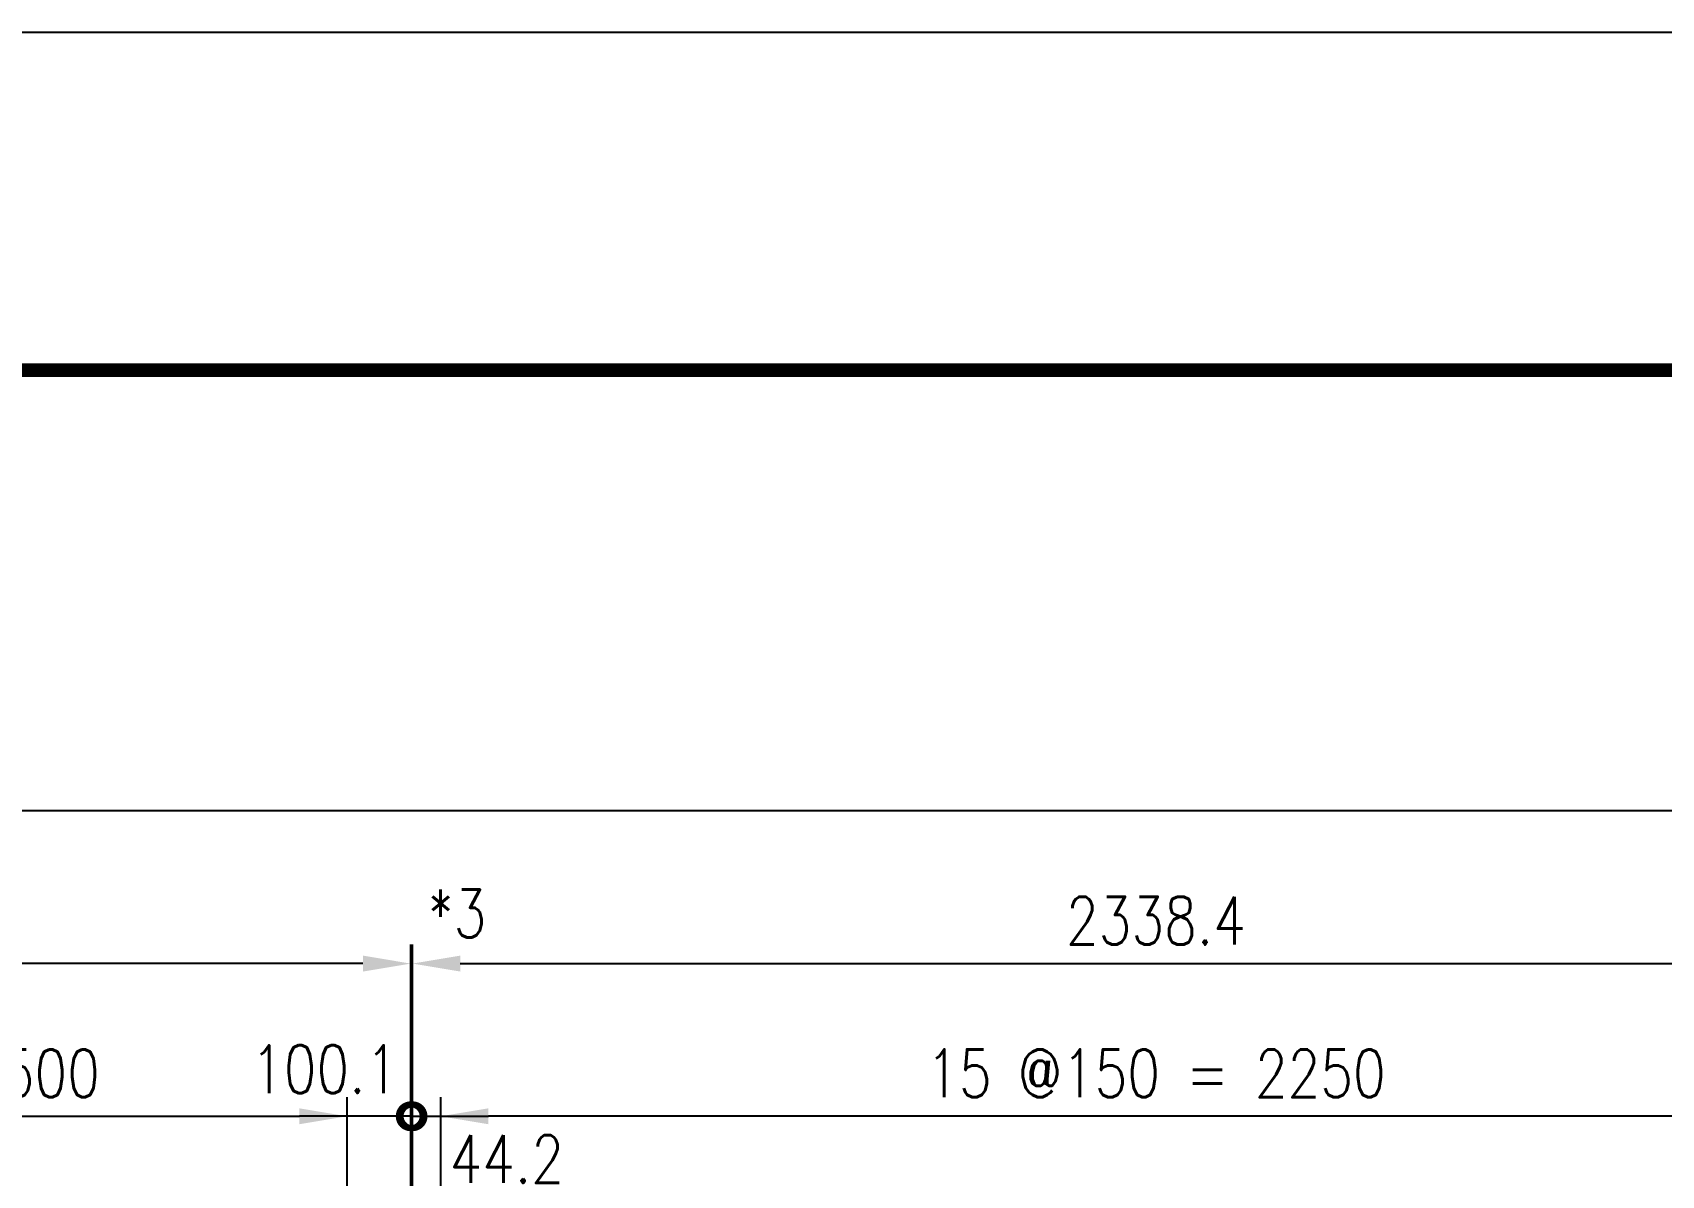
# Model space of a CAD drawing. Header units: millimetres. Extents: x 0 to 232280, y -26939 to 23794.
# Drawn here: x 7903 to 10465, y -4607 to -2810 of the extents above; entities that cross this region are included whole.
import ezdxf

# ---------------------------------------------------------------- set-up
doc = ezdxf.new("R2010")
doc.units = ezdxf.units.MM
doc.header["$LTSCALE"] = 30
doc.layers.add('Dim-W', color=7, linetype='Continuous')
doc.styles.add('SIMPLEX', font='simplex.shx', dxfattribs={"width": 0.8})
doc.dimstyles.new('DIM30', dxfattribs={"dimscale": 30, "dimtxt": 2.5, "dimasz": 2.5, "dimexe": 1, "dimexo": 1, "dimgap": 1, "dimtad": 1, "dimdec": 0, "dimdsep": 46, "dimtxsty": 'SIMPLEX', "dimcen": 0, "dimclrd": 7, "dimclre": 7, "dimclrt": 2, "dimadec": 1, "dimazin": 2, "dimtfac": 1, "dimtdec": 0, "dimtix": 1, "dimtmove": 2, "dimatfit": 0, "dimfxl": 1, "dimtolj": 1, "dimtzin": 0, "dimarcsym": 0})

# ---------------------------------------------------------------- blocks, each defined once
blk = doc.blocks.new('TITLE')
at = {"color": 7}
blk.add_line((841, 594.8536585365848), (0, 594.8536585365848), dxfattribs=at)
at = {"color": 7, "const_width": 0.7073170731707307}
blk.add_lwpolyline([(823.3170731707312, 577.1707317073162), (27.93902439025055, 577.1707317073162)], dxfattribs=at)
blk = doc.blocks.new('*D690')
at = {"layer": 'DEFPOINTS', "color": 0, "transparency": 16777216}
for p in [(6739.587615544595, -4033.583586955228), (6739.587615544595, -4049.36094676828), (14941.58761476717, -5694.550472429928)]:
    blk.add_point(p, dxfattribs=at)
at = {"layer": 'Dim-W', "color": 7, "lineweight": -2, "transparency": 16777216}
for p, q in [((6739.587615544595, -4019.36094676828), (6739.587615544595, -4003.583586955228)), ((14941.58761476717, -4297.487635298839), (14941.58761476717, -4003.583586955228)), ((14866.58761476717, -4033.583586955228), (6814.587615544595, -4033.583586955228)), ((14941.58761476717, -4509.616268846803), (14941.58761476717, -4344.77523529073)), ((14941.58761476717, -5664.550472429928), (14941.58761476717, -4583.187080169606))]:
    blk.add_line(p, q, dxfattribs=at)
at = {"layer": 'Dim-W', "color": 7, "transparency": 16777216}
for points in [[(6814.587615544595, -4021.083586955228), (6814.587615544595, -4046.083586955228), (6739.587615544595, -4033.583586955228)], [(14866.58761476717, -4021.083586955228), (14866.58761476717, -4046.083586955228), (14941.58761476717, -4033.583586955228)]]:
    blk.add_solid(points, dxfattribs=at)
at = {"layer": 'Dim-W', "color": 2, "transparency": 16777216, "insert": (10914.58964577941, -3964.2286342388), "char_height": 75, "attachment_point": 5, "style": 'SIMPLEX'}
blk.add_mtext('\\A1;8202', dxfattribs=at)
blk = doc.blocks.new('*D700')
at = {"layer": 'DEFPOINTS', "color": 0, "transparency": 16777216}
for p in [(8500.687624291793, -4273.583580191895), (8497.687624291793, -5694.550468430683), (8500.687624291793, -5694.550468428515)]:
    blk.add_point(p, dxfattribs=at)
at = {"layer": 'Dim-W', "color": 7, "lineweight": -2, "transparency": 16777216}
for p, q in [((8497.687624291793, -5664.550468430683), (8497.687624291793, -4243.583580191895)), ((8500.687624291793, -5664.550468428515), (8500.687624291793, -4243.583580191895)), ((8422.687624291793, -4273.583580191895), (8347.687624291793, -4273.583580191895)), ((8497.687624291793, -4273.583580191895), (8500.687624291793, -4273.583580191895)), ((8575.687624291793, -4273.583580191895), (8650.687624291793, -4273.583580191895))]:
    blk.add_line(p, q, dxfattribs=at)
at = {"layer": 'Dim-W', "color": 7, "transparency": 16777216}
for points in [[(8422.687624291793, -4261.083580191895), (8422.687624291793, -4286.083580191895), (8497.687624291793, -4273.583580191895)], [(8575.687624291793, -4261.083580191895), (8575.687624291793, -4286.083580191895), (8500.687624291793, -4273.583580191895)]]:
    blk.add_solid(points, dxfattribs=at)
at = {"layer": 'Dim-W', "color": 2, "transparency": 16777216, "insert": (8570.511564369997, -4194.833580191895), "char_height": 75, "attachment_point": 5, "style": 'SIMPLEX'}
blk.add_mtext('\\A1;*3', dxfattribs=at)
blk = doc.blocks.new('_DotSmall')
at = {"color": 0, "linetype": 'ByBlock', "const_width": 0.5}
blk.add_lwpolyline([(-0.0625, 0, 1), (0.0625, 0, 1)], format="xyb", close=True, dxfattribs=at)
blk = doc.blocks.new('*D701')
at = {"layer": 'DEFPOINTS', "color": 0, "transparency": 16777216}
for p in [(8397.587614767173, -4513.58357342662), (8497.687624307546, -5674.55047363121), (8397.587614767173, -5700.550467806746)]:
    blk.add_point(p, dxfattribs=at)
at = {"layer": 'Dim-W', "color": 7, "lineweight": -2, "transparency": 16777216}
for p, q in [((8397.587614767173, -4707.504896410301), (8397.587614767173, -4483.58357342662)), ((8497.687624307546, -5644.55047363121), (8497.687624307546, -4483.58357342662)), ((8397.587614767173, -4513.58357342662), (8322.587614767173, -4513.58357342662)), ((8497.687624307546, -4513.58357342662), (8397.587614767173, -4513.58357342662)), ((8497.687624307546, -4513.58357342662), (8572.687624307546, -4513.58357342662)), ((8397.587614767173, -5670.550467806746), (8397.587614767173, -4794.090362687562))]:
    blk.add_line(p, q, dxfattribs=at)
at = {"layer": 'Dim-W', "color": 7, "lineweight": -2, "transparency": 16777216, "xscale": 75, "yscale": 75, "zscale": 75, "rotation": 180}
blk.add_blockref('_DotSmall', (8497.687624307546, -4513.58357342662), dxfattribs=at)
at = {"layer": 'Dim-W', "color": 2, "transparency": 16777216, "insert": (8362.382458100295, -4439.548503085185), "char_height": 75, "attachment_point": 5, "style": 'SIMPLEX'}
blk.add_mtext('\\A1;100.1', dxfattribs=at)
blk = doc.blocks.new('_None')
blk = doc.blocks.new('*D702')
at = {"layer": 'DEFPOINTS', "color": 0, "transparency": 16777216}
for p in [(8544.887619529454, -4513.58357342662), (8500.687624291793, -5674.55047363121), (8544.887619529454, -5698.524783413475)]:
    blk.add_point(p, dxfattribs=at)
at = {"layer": 'Dim-W', "color": 7, "lineweight": -2, "transparency": 16777216}
for p, q in [((8500.687624291793, -5644.55047363121), (8500.687624291793, -4483.58357342662)), ((8544.887619529454, -4707.504896410301), (8544.887619529454, -4483.58357342662)), ((8500.687624291793, -4513.58357342662), (8425.687624291793, -4513.58357342662)), ((8500.687624291793, -4513.58357342662), (8544.887619529454, -4513.58357342662)), ((8544.887619529454, -4513.58357342662), (8619.887619529454, -4513.58357342662)), ((8544.887619529454, -5668.524783413475), (8544.887619529454, -4794.090362687562))]:
    blk.add_line(p, q, dxfattribs=at)
at = {"layer": 'Dim-W', "color": 7, "lineweight": -2, "transparency": 16777216, "xscale": 75, "yscale": 75, "zscale": 75}
blk.add_blockref('_DotSmall', (8500.687624291793, -4513.58357342662), dxfattribs=at)
at = {"layer": 'Dim-W', "color": 2, "transparency": 16777216, "insert": (8648.701752436606, -4580.904020758866), "char_height": 75, "attachment_point": 5, "style": 'SIMPLEX'}
blk.add_mtext('\\A1;44.2', dxfattribs=at)
blk = doc.blocks.new('*D607')
at = {"layer": 'DEFPOINTS', "color": 0, "transparency": 16777216}
for p in [(8500.687624291793, -4273.583580191895), (10839.08761476712, -4273.583580190207), (10839.08761476712, -4273.583580191895)]:
    blk.add_point(p, dxfattribs=at)
at = {"layer": 'Dim-W', "color": 7, "lineweight": -2, "transparency": 16777216}
for p, q in [((8575.687624291793, -4273.583580191895), (10764.08761476712, -4273.583580191895)), ((10839.08761476712, -4303.583580190207), (10839.08761476712, -4303.583580191895))]:
    blk.add_line(p, q, dxfattribs=at)
at = {"layer": 'Dim-W', "color": 7, "transparency": 16777216}
for points in [[(8575.687624291793, -4261.083580191895), (8575.687624291793, -4286.083580191895), (8500.687624291793, -4273.583580191895)], [(10764.08761476712, -4261.083580191895), (10764.08761476712, -4286.083580191895), (10839.08761476712, -4273.583580191895)]]:
    blk.add_solid(points, dxfattribs=at)
at = {"layer": 'Dim-W', "color": 2, "transparency": 16777216, "insert": (9669.887619529456, -4206.083580191895), "char_height": 75, "attachment_point": 5, "style": 'SIMPLEX'}
blk.add_mtext('\\A1;2338.4', dxfattribs=at)
blk = doc.blocks.new('*D704')
at = {"layer": 'DEFPOINTS', "color": 0, "transparency": 16777216}
for p in [(6742.587614767464, -4273.583568014412), (6742.587614767464, -5694.550458899283), (8497.687624291786, -5694.550461607449)]:
    blk.add_point(p, dxfattribs=at)
at = {"layer": 'Dim-W', "color": 7, "lineweight": -2, "transparency": 16777216}
for p, q in [((6742.587614767464, -5664.550458899283), (6742.587614767464, -4243.583568014412)), ((8497.687624291786, -5664.550461607449), (8497.687624291786, -4243.583568014412)), ((8422.687624291786, -4273.583568014412), (6817.587614767464, -4273.583568014412))]:
    blk.add_line(p, q, dxfattribs=at)
at = {"layer": 'Dim-W', "color": 7, "transparency": 16777216}
for points in [[(6817.587614767464, -4261.083568014412), (6817.587614767464, -4286.083568014412), (6742.587614767464, -4273.583568014412)], [(8422.687624291786, -4261.083568014412), (8422.687624291786, -4286.083568014412), (8497.687624291786, -4273.583568014412)]]:
    blk.add_solid(points, dxfattribs=at)
at = {"layer": 'Dim-W', "color": 2, "transparency": 16777216, "insert": (7620.137619529625, -4206.083568014412), "char_height": 75, "attachment_point": 5, "style": 'SIMPLEX'}
blk.add_mtext('\\A1;1755.1', dxfattribs=at)
blk = doc.blocks.new('*D610')
at = {"layer": 'DEFPOINTS', "color": 0, "transparency": 16777216}
for p in [(8544.887619529454, -4513.58357342662), (8544.887619529454, -4513.58357342662), (10794.88761952946, -4513.58357342662)]:
    blk.add_point(p, dxfattribs=at)
at = {"layer": 'Dim-W', "color": 7, "lineweight": -2, "transparency": 16777216}
blk.add_line((10719.88761952946, -4513.58357342662), (8619.887619529454, -4513.58357342662), dxfattribs=at)
at = {"layer": 'Dim-W', "color": 7, "transparency": 16777216}
for points in [[(8619.887619529454, -4501.08357342662), (8619.887619529454, -4526.08357342662), (8544.887619529454, -4513.58357342662)], [(10719.88761952946, -4501.08357342662), (10719.88761952946, -4526.08357342662), (10794.88761952946, -4513.58357342662)]]:
    blk.add_solid(points, dxfattribs=at)
at = {"layer": 'Dim-W', "color": 2, "transparency": 16777216, "insert": (9669.887619529456, -4446.08357342662), "char_height": 75, "attachment_point": 5, "style": 'SIMPLEX'}
blk.add_mtext('\\A1;15 @150 = 2250', dxfattribs=at)
blk = doc.blocks.new('*D617')
at = {"layer": 'DEFPOINTS', "color": 0, "transparency": 16777216}
for p in [(8397.587614767173, -4513.58357342662), (8397.587614767173, -4513.58357342662), (6897.587614767173, -4741.295662613262)]:
    blk.add_point(p, dxfattribs=at)
at = {"layer": 'Dim-W', "color": 7, "lineweight": -2, "transparency": 16777216}
for p, q in [((6897.587614767173, -4711.295662613262), (6897.587614767173, -4483.58357342662)), ((6972.587614767173, -4513.58357342662), (8322.587614767173, -4513.58357342662))]:
    blk.add_line(p, q, dxfattribs=at)
at = {"layer": 'Dim-W', "color": 7, "transparency": 16777216}
for points in [[(6972.587614767173, -4501.08357342662), (6972.587614767173, -4526.08357342662), (6897.587614767173, -4513.58357342662)], [(8322.587614767173, -4501.08357342662), (8322.587614767173, -4526.08357342662), (8397.587614767173, -4513.58357342662)]]:
    blk.add_solid(points, dxfattribs=at)
at = {"layer": 'Dim-W', "color": 2, "transparency": 16777216, "insert": (7647.587614767173, -4446.08357342662), "char_height": 75, "attachment_point": 5, "style": 'SIMPLEX'}
blk.add_mtext('\\A1;10 @150 = 1500', dxfattribs=at)

msp = doc.modelspace()

# ---------------------------------------------------------------- block references
at = {"linetype": 'ByBlock', "xscale": 29.99999999699995, "yscale": 29.99999999699995, "zscale": 29.99999999699995}
msp.add_blockref('TITLE', (1.198058801309034e-05, -20655.88268057358), dxfattribs=at)

# ---------------------------------------------------------------- dimensions: what is measured, and where the dimension line sits
at = {"layer": 'Dim-W'}
dim = msp.add_linear_dim(base=(6739.587615544595, -4033.583586955228), p1=(14941.58761476717, -5694.550472429928), p2=(6739.587615544595, -4049.36094676828), angle=180, dimstyle='DIM30', dxfattribs=at)
dim.commit()
dim.dimension.update_dxf_attribs({"geometry": '*D690', "text_midpoint": (10914.58964577941, -3964.2286342388), "dimtype": 160})
dim = msp.add_linear_dim(base=(8500.687624291793, -4273.583580191895), p1=(8497.687624291793, -5694.550468430683), p2=(8500.687624291793, -5694.550468428515), text='*<>', dimstyle='DIM30', dxfattribs=at)
dim.commit()
dim.dimension.update_dxf_attribs({"geometry": '*D700', "text_midpoint": (8570.511564369997, -4194.833580191895), "dimtype": 160})
dim = msp.add_linear_dim(base=(6742.587614767464, -4273.583568014412), p1=(8497.687624291786, -5694.550461607449), p2=(6742.587614767464, -5694.550458899283), angle=180, dimstyle='DIM30', override={"dimdec": 1}, dxfattribs=at)
dim.commit()
dim.dimension.update_dxf_attribs({"geometry": '*D704', "text_midpoint": (7620.137619529625, -4206.083568014412)})
dim = msp.add_linear_dim(base=(10839.08761476712, -4273.583580191895), p1=(8500.687624291793, -4273.583580191895), p2=(10839.08761476712, -4273.583580190207), dimstyle='DIM30', override={"dimdec": 1}, dxfattribs=at)
dim.commit()
dim.dimension.update_dxf_attribs({"geometry": '*D607', "text_midpoint": (9669.887619529456, -4206.083580191895)})
for base, p1, p2, text, picture, middle in [((8397.587614767173, -4513.58357342662), (6897.587614767173, -4741.295662613262), (8397.587614767173, -4513.58357342662), '10 @150 = <>', '*D617', (7647.587614767173, -4446.08357342662)), ((8544.887619529454, -4513.58357342662), (10794.88761952946, -4513.58357342662), (8544.887619529454, -4513.58357342662), '15 @150 = <>', '*D610', (9669.887619529456, -4446.08357342662))]:
    dim = msp.add_linear_dim(base=base, p1=p1, p2=p2, text=text, dimstyle='DIM30', dxfattribs=at)
    dim.commit()
    dim.dimension.update_dxf_attribs({"geometry": picture, "text_midpoint": middle})
dim = msp.add_linear_dim(base=(8397.587614767173, -4513.58357342662), p1=(8497.687624307546, -5674.55047363121), p2=(8397.587614767173, -5700.550467806746), angle=180, dimstyle='DIM30', override={"dimdec": 1, "dimblk1": 'DotSmall', "dimblk2": 'None', "dimsah": 1}, dxfattribs=at)
dim.commit()
dim.dimension.update_dxf_attribs({"geometry": '*D701', "text_midpoint": (8362.382458100295, -4439.548503085185), "dimtype": 160})
dim = msp.add_linear_dim(base=(8544.887619529454, -4513.58357342662), p1=(8500.687624291793, -5674.55047363121), p2=(8544.887619529454, -5698.524783413475), dimstyle='DIM30', override={"dimdec": 1, "dimblk1": 'DotSmall', "dimblk2": 'None', "dimsah": 1}, dxfattribs=at)
dim.commit()
dim.dimension.update_dxf_attribs({"geometry": '*D702', "text_midpoint": (8648.701752436606, -4580.904020758866), "dimtype": 160})

doc.saveas('drawing.dxf')
